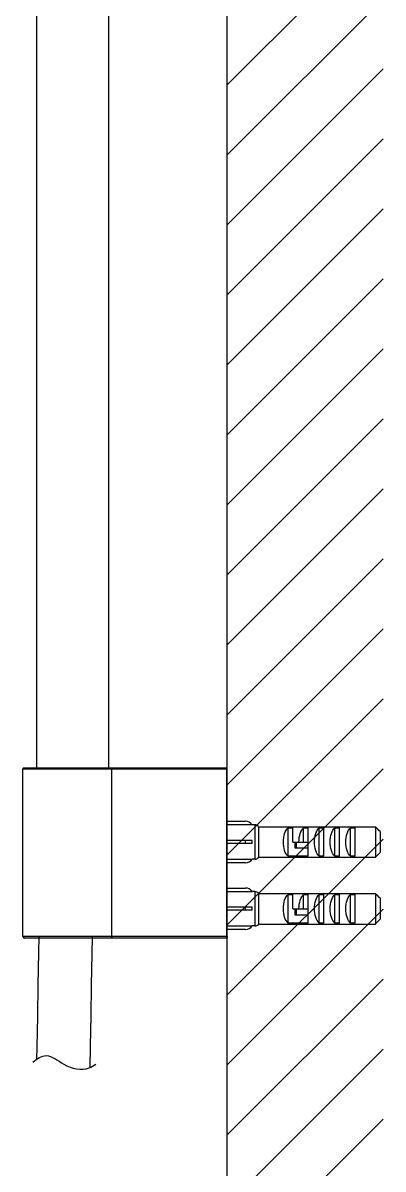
# Model space of a CAD drawing. Header units: millimetres. Extents: x 19741 to 22117, y -10160 to -6800.
# Drawn here: x 21636.8 to 21752.3, y -8757.5 to -8390 of the extents above; entities that cross this region are included whole.
import ezdxf

# ---------------------------------------------------------------- set-up
doc = ezdxf.new("R2010")
doc.units = ezdxf.units.MM
doc.layers.add('hatch', color=2, linetype='Continuous')

msp = doc.modelspace()

# ---------------------------------------------------------------- hatches: boundary and pattern name
at = {"layer": 'hatch'}
h = msp.add_hatch(dxfattribs=at)
h.set_pattern_fill('ANSI31', color=256, scale=5)
h.set_pattern_definition([(45, (6565.495, -4149.247), (-11.22532, 11.22532), [])])
h.paths.add_polyline_path([(21702.25, -9683.13), (21752.25, -9683.13), (21752.25, -7612.56), (21702.25, -7612.56)])

# ---------------------------------------------------------------- linework, layer by layer
msp.add_line((21702.25, -9683.13), (21702.25, -7541.15))
at = {"linetype": 'Continuous'}
for p, q in [((21641.28, -8628.97), (21641.28, -8376.61)), ((21664.28, -8628.97), (21664.28, -8376.61)), ((21636.78, -8682.97), (21636.78, -8629.17)), ((21636.78, -8629.17), (21702.25, -8629.17)), ((21702.05, -8628.97), (21636.98, -8628.97)), ((21665.27, -8682.97), (21665.27, -8629.17)), ((21702.05, -8628.97), (21702.05, -8682.97)), ((21702.25, -8682.97), (21702.25, -8629.17)), ((21702.25, -8646.02), (21708.11, -8646.02)), ((21710.28, -8647.19), (21702.25, -8647.19)), ((21710.28, -8647.17), (21710.28, -8647.19)), ((21711.16, -8647.17), (21710.28, -8647.17)), ((21711.16, -8647.17), (21711.16, -8658.17)), ((21712.28, -8647.67), (21712.28, -8657.67)), ((21712.28, -8647.77), (21749.78, -8647.77)), ((21721.78, -8657.25), (21721.78, -8648.08)), ((21721.78, -8648.08), (21723.28, -8648.08)), ((21723.28, -8652.67), (21723.28, -8648.08)), ((21726.78, -8652.67), (21726.78, -8648.08)), ((21726.78, -8648.08), (21728.28, -8648.08)), ((21728.28, -8657.25), (21728.28, -8648.08)), ((21731.78, -8657.25), (21731.78, -8648.08)), ((21731.78, -8648.08), (21733.28, -8648.08)), ((21733.28, -8657.25), (21733.28, -8648.08)), ((21736.78, -8657.25), (21736.78, -8648.08)), ((21736.78, -8648.08), (21738.28, -8648.08)), ((21738.28, -8657.25), (21738.28, -8648.08)), ((21741.78, -8657.25), (21741.78, -8648.08)), ((21741.78, -8648.08), (21743.28, -8648.08)), ((21743.28, -8657.25), (21743.28, -8648.08)), ((21749.78, -8647.77), (21749.78, -8657.57)), ((21751.28, -8649.31), (21751.28, -8656.02)), ((21710.28, -8652.17), (21702.25, -8652.17)), ((21710.28, -8653.17), (21702.25, -8653.17)), ((21708.08, -8652.17), (21708.08, -8653.17)), ((21710.28, -8653.17), (21710.28, -8652.17)), ((21723.28, -8652.67), (21728.28, -8652.67)), ((21724.08, -8654.67), (21724.08, -8652.67)), ((21724.47, -8654.67), (21724.47, -8652.67)), ((21702.25, -8658.14), (21710.28, -8658.14)), ((21710.28, -8658.14), (21710.28, -8658.17)), ((21711.16, -8658.17), (21710.28, -8658.17)), ((21712.28, -8657.57), (21749.78, -8657.57)), ((21728.28, -8657.25), (21721.78, -8657.25)), ((21728.28, -8654.67), (21724.08, -8654.67)), ((21733.28, -8657.25), (21731.78, -8657.25)), ((21738.28, -8657.25), (21736.78, -8657.25)), ((21743.28, -8657.25), (21741.78, -8657.25)), ((21708.11, -8659.32), (21702.25, -8659.32)), ((21702.25, -8667.42), (21708.11, -8667.42)), ((21710.28, -8668.59), (21702.25, -8668.59)), ((21710.28, -8668.57), (21710.28, -8668.59)), ((21711.16, -8668.57), (21710.28, -8668.57)), ((21711.16, -8668.57), (21711.16, -8679.57)), ((21712.28, -8669.07), (21712.28, -8679.07)), ((21712.28, -8669.17), (21749.78, -8669.17)), ((21749.78, -8669.17), (21749.78, -8678.97)), ((21721.78, -8678.65), (21721.78, -8669.48)), ((21721.78, -8669.48), (21723.28, -8669.48)), ((21723.28, -8674.07), (21723.28, -8669.48)), ((21726.78, -8674.07), (21726.78, -8669.48)), ((21726.78, -8669.48), (21728.28, -8669.48)), ((21728.28, -8678.65), (21728.28, -8669.48)), ((21731.78, -8678.65), (21731.78, -8669.48)), ((21731.78, -8669.48), (21733.28, -8669.48)), ((21733.28, -8678.65), (21733.28, -8669.48)), ((21736.78, -8678.65), (21736.78, -8669.48)), ((21736.78, -8669.48), (21738.28, -8669.48)), ((21738.28, -8678.65), (21738.28, -8669.48)), ((21741.78, -8678.65), (21741.78, -8669.48)), ((21741.78, -8669.48), (21743.28, -8669.48)), ((21743.28, -8678.65), (21743.28, -8669.48)), ((21751.28, -8670.71), (21751.28, -8677.42)), ((21710.28, -8673.57), (21702.25, -8673.57)), ((21710.28, -8674.57), (21702.25, -8674.57)), ((21708.08, -8673.57), (21708.08, -8674.57)), ((21710.28, -8674.57), (21710.28, -8673.57)), ((21723.28, -8674.07), (21728.28, -8674.07)), ((21724.08, -8676.07), (21724.08, -8674.07)), ((21728.28, -8676.07), (21724.08, -8676.07)), ((21724.47, -8676.07), (21724.47, -8674.07)), ((21702.25, -8679.54), (21710.28, -8679.54)), ((21710.28, -8679.54), (21710.28, -8679.57)), ((21711.16, -8679.57), (21710.28, -8679.57)), ((21712.28, -8678.97), (21749.78, -8678.97)), ((21728.28, -8678.65), (21721.78, -8678.65)), ((21733.28, -8678.65), (21731.78, -8678.65)), ((21738.28, -8678.65), (21736.78, -8678.65)), ((21743.28, -8678.65), (21741.78, -8678.65)), ((21702.05, -8682.97), (21636.78, -8682.97)), ((21702.05, -8683.47), (21637.28, -8683.47)), ((21702.05, -8682.97), (21702.05, -8683.47)), ((21702.25, -8682.97), (21702.05, -8682.97)), ((21708.11, -8680.72), (21702.25, -8680.72)), ((21702.25, -8682.97), (21702.25, -8683.27))]:
    msp.add_line(p, q, dxfattribs=at)
for points in [[(21641.29, -8722.26), (21641.35, -8718.42), (21641.51, -8708.53), (21641.68, -8698.41), (21641.87, -8688.08), (21641.97, -8682.97)], [(21658.97, -8682.97), (21658.86, -8688.59), (21658.68, -8698.59), (21658.51, -8708.38), (21658.35, -8717.97), (21658.25, -8724.98)]]:
    msp.add_lwpolyline(points, dxfattribs=at)
for centre, radius, start, end in [((21636.98, -8629.17), 0.2, 90, 180), ((21702.05, -8629.17), 0.2, 0, 90), ((21708.11, -8648.65), 2.63, 34.2453, 90), ((21711.16, -8648.67), 1.5, 41.8103, 90), ((21611.07, -8783.96), 194.39, 43.8407, 44.4754), ((21708.11, -8656.69), 2.63, 270, 325.7547), ((21711.16, -8656.67), 1.5, 270, 318.1897), ((21611.08, -8521.39), 194.37, 315.527, 316.1618), ((21708.11, -8670.05), 2.63, 34.2453, 90), ((21711.16, -8670.07), 1.5, 41.8103, 90), ((21611.07, -8805.36), 194.39, 43.8407, 44.4754), ((21708.11, -8678.09), 2.63, 270, 325.7547), ((21711.16, -8678.07), 1.5, 270, 318.1897), ((21611.08, -8542.79), 194.37, 315.527, 316.1618), ((21637.28, -8682.97), 0.5, 180, 270), ((21702.05, -8683.27), 0.2, 270, 0)]:
    msp.add_arc(centre, radius, start, end, dxfattribs=at)
at = {"linetype": 'Continuous', "extrusion": (0, 0, -1)}
for centre, start_param in [((21722.78, -8652.67), 0.411517), ((21727.78, -8652.67), 1.570796), ((21732.78, -8652.67), 0.411517), ((21737.78, -8652.67), 0.411517), ((21742.78, -8652.67), 0.411517), ((21722.78, -8674.07), 0.411517), ((21727.78, -8674.07), 1.570796), ((21732.78, -8674.07), 0.411517), ((21737.78, -8674.07), 0.411517), ((21742.78, -8674.07), 0.411517)]:
    msp.add_ellipse(centre, major_axis=(0, -5), ratio=0.5, start_param=start_param, end_param=2.730076, dxfattribs=at)
at = {"linetype": 'Continuous'}
for points, knots in [([(21665.27, -8629.17), (21665.27, -8629.14), (21665.27, -8629.09), (21665.24, -8629.02), (21665.2, -8628.97), (21665.17, -8628.97)], [0, 0, 0, 0, 0.342428, 0.633787, 1, 1, 1, 1]), ([(21665.27, -8682.97), (21665.27, -8683.03), (21665.26, -8683.16), (21665.21, -8683.3), (21665.16, -8683.39), (21665.11, -8683.44), (21665.06, -8683.47), (21665.03, -8683.47)], [0, 0, 0, 0, 0.336826, 0.623489, 0.740483, 0.839954, 1, 1, 1, 1]), ([(21639.94, -8723.22), (21641.37, -8722.16), (21644.48, -8719.85), (21650.06, -8724.7), (21656.33, -8726.31), (21659.47, -8724.34), (21660.17, -8723.91)], [1.180881, 1.180881, 1.180881, 1.180881, 4.020586, 7.346143, 11.488698, 12.657431, 12.657431, 12.657431, 12.657431])]:
    msp.add_open_spline(points, degree=3, knots=knots, dxfattribs=at)

doc.saveas('drawing.dxf')
